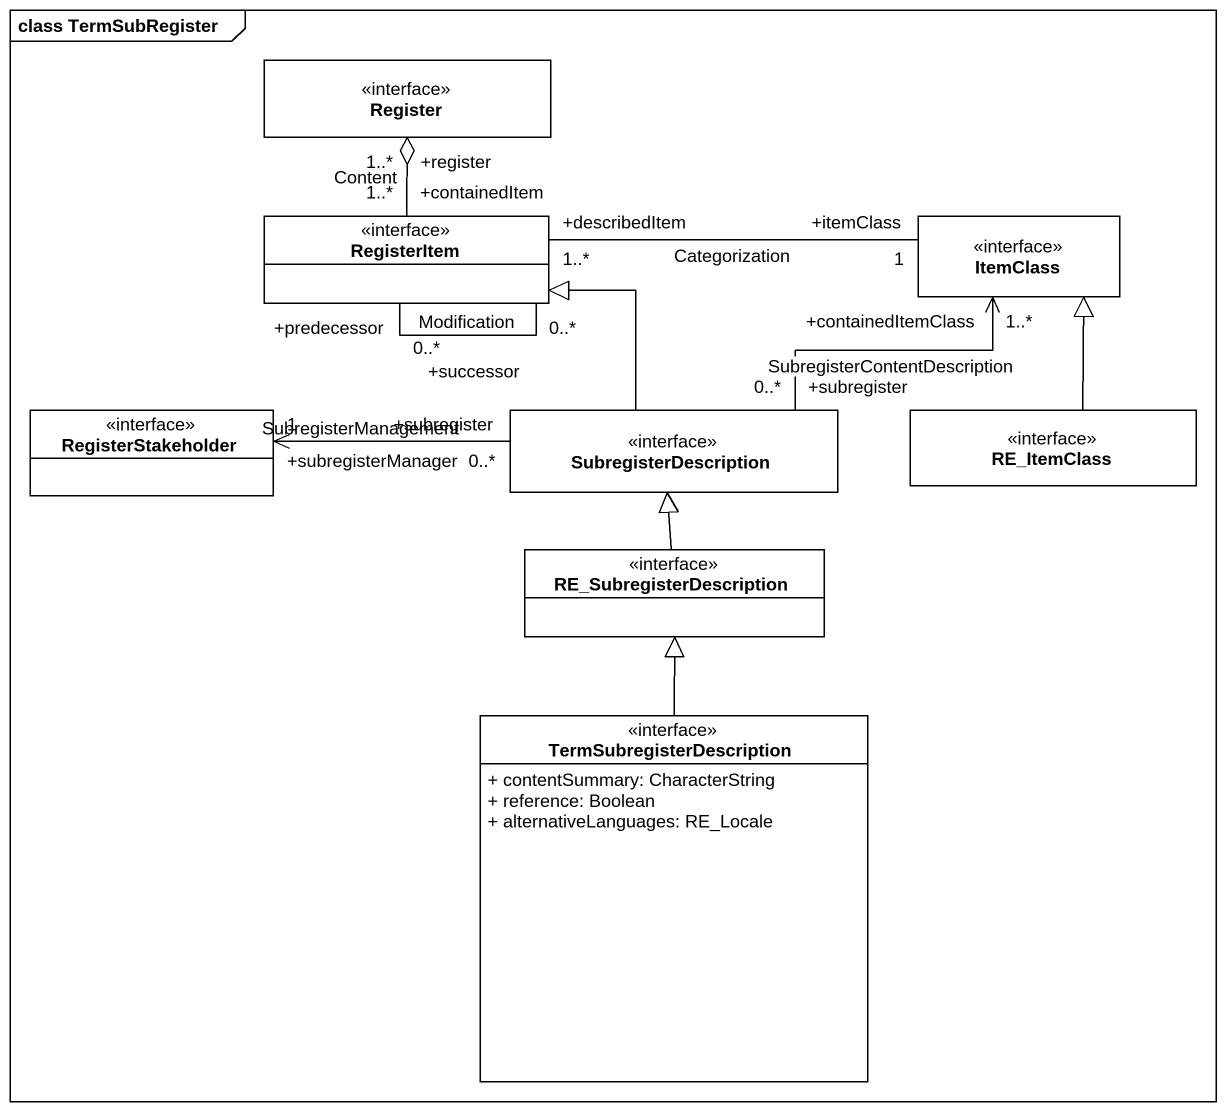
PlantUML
@startuml
mainframe class TermSubRegister
hide circle
hide empty members
skinparam classAttributeIconSize 0
class Register <<interface>> #FFFFFF
class RegisterItem <<interface>> #FFFFFF
class ItemClass <<interface>> #FFFFFF
class RegisterStakeholder <<interface>> #FFFFFF
class SubregisterDescription <<interface>> #FFFFFF
class RE_ItemClass <<interface>> #FFFFFF
class RE_SubregisterDescription <<interface>> #FFFFFF
class TermSubregisterDescription <<interface>> #FFFFFF {
  + contentSummary: CharacterString
  + reference: Boolean
  + alternativeLanguages: RE_Locale
}
Register "+register\n1..*" o-- "+containedItem\n1..*" RegisterItem : Content
RegisterItem "+predecessor\n0..*" -- "+successor\n0..*" RegisterItem : Modification
RegisterItem "+describedItem\n1..*" -right- "+itemClass\n1" ItemClass : Categorization
SubregisterDescription -up-|> RegisterItem
SubregisterDescription "+subregister\n0..*" -right-> "+containedItemClass\n1..*" ItemClass : SubregisterContentDescription
SubregisterDescription "+subregister\n0..*" -left-> "+subregisterManager\n1" RegisterStakeholder : SubregisterManagement
RE_ItemClass -up-|> ItemClass
RE_SubregisterDescription -up-|> SubregisterDescription
TermSubregisterDescription -up-|> RE_SubregisterDescription
@enduml
